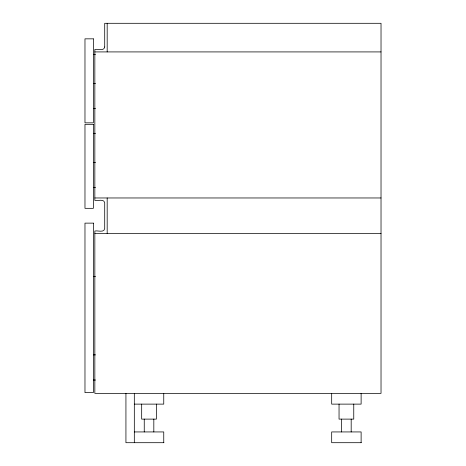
<?xml version="1.0" encoding="UTF-8"?>
<svg xmlns="http://www.w3.org/2000/svg" width="466" height="466" viewBox="0 0 466 466"><rect width="100%" height="100%" fill="white"/><g stroke="black" fill="none" stroke-linecap="round" stroke-linejoin="round"><path stroke-width="0.7" d="M94.843 51.918L381.025 51.918M93.363 54.382L95.547 54.382M93.363 83.496L95.542 83.496M93.363 108.66L95.542 108.66M93.363 133.328L95.547 133.328M93.363 162.442L95.542 162.442M93.363 187.606L95.542 187.606M94.843 197.968L381.025 197.968M94.843 233.495L381.025 233.495M93.363 276.42L95.547 276.42M93.363 354.871L95.542 354.871M93.363 380.035L95.542 380.035M134.319 404.121L163.752 404.121L163.752 393.356M134.319 431.935L163.752 431.935L163.752 442.7M163.921 442.7L125.931 442.7L125.931 393.356M361.29 442.7L331.681 442.7L331.681 431.935L361.121 431.935L361.121 442.7M361.121 393.356L361.121 404.121L331.681 404.121L331.681 393.356M353.758 404.121L353.758 419.115L339.044 419.115L339.044 404.121M351.183 419.115L351.183 431.935M341.619 419.115L341.619 431.935M156.395 404.121L156.395 419.115L141.676 419.115L141.676 404.121M153.821 419.115L153.821 431.935M144.25 419.115L144.25 431.935M134.319 393.356L134.319 442.7M107.18 23.3L107.18 51.918M107.18 197.968L107.18 233.495M104.71 46.984C104.058 51.505 97.621 48.697 94.843 49.448L94.843 200.432C97.621 201.19 104.058 198.382 104.71 202.902L104.71 228.561C104.058 233.076 97.621 230.268 94.843 231.025L94.843 393.356L381.025 393.356L381.025 23.3L104.71 23.3L104.71 46.984M93.363 38.841L84.975 38.841L84.975 122.843L93.363 122.843L93.363 38.841M93.363 124.329L84.975 124.329L84.975 208.331L93.363 208.331L93.363 124.329M93.363 223.132L84.975 223.132L84.975 392.617L93.363 392.617L93.363 223.132"/></g></svg>
